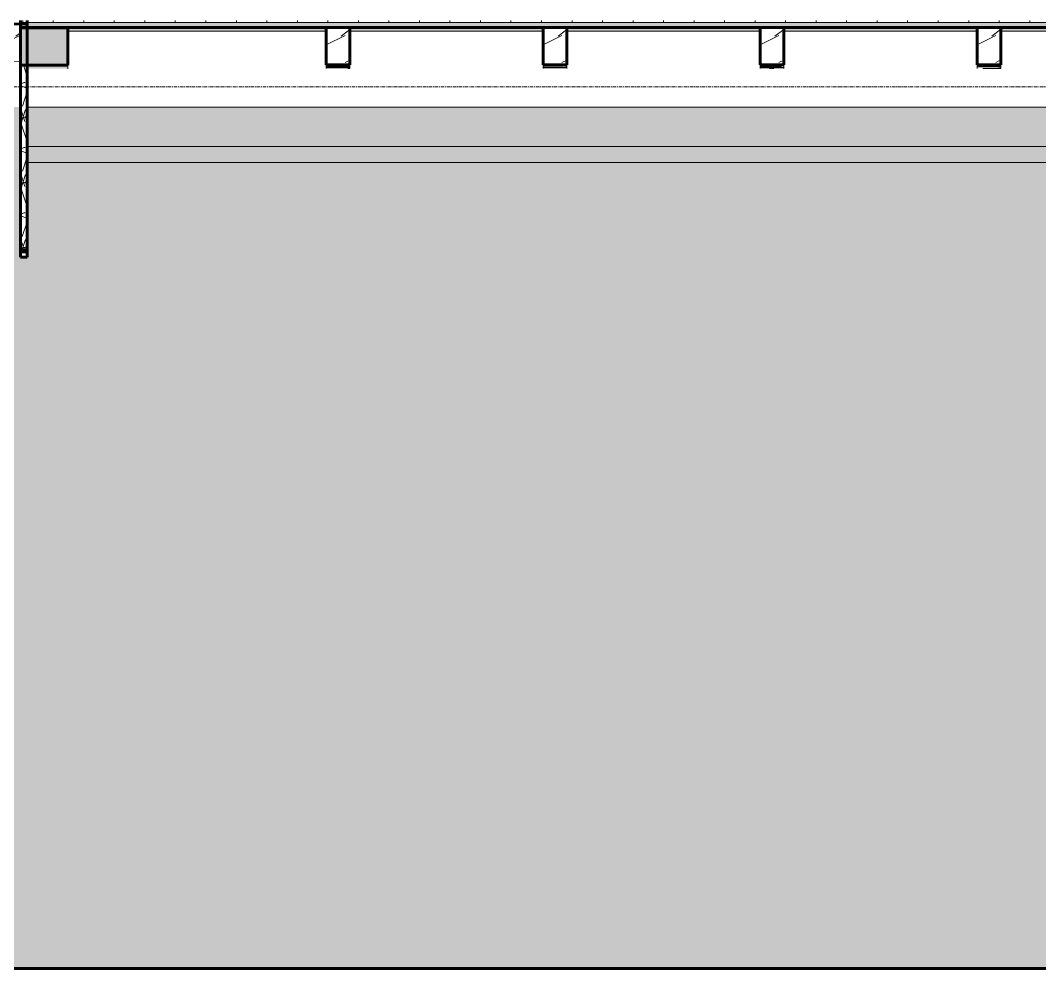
# Model space of a CAD drawing. Header units: inches. Extents: x -3547 to 1646, y 123 to 485.
# Drawn here: x -713.1 to -562.8, y 268 to 407.8 of the extents above; entities that cross this region are included whole.
import ezdxf

# ---------------------------------------------------------------- set-up
doc = ezdxf.new("R2010")
doc.units = ezdxf.units.IN
doc.header["$MEASUREMENT"] = 0
doc.linetypes.add('Grid Line 1_2_', pattern=[0.8749999999999999, 0.4999999999999999, -0.125, 0.125, -0.125])
for name, color, linetype, lineweight in [('0-2', 7, 'Continuous', 9), ('0-3', 50, 'Continuous', 5), ('A-FLOR-2', 250, 'Continuous', 60), ('A-FLOR-3', 10, 'Continuous', 18), ('A-FLOR-4', 53, 'Continuous', 5), ('A-FLOR-LEVL-1', 51, 'Grid Line 1_2_', 9), ('A-FLOR-MCUT-1', 10, 'Continuous', 18), ('A-FLOR-PATT-1', 7, 'Continuous', 9), ('A-FLOR-PATT-3', 253, 'Continuous', 9), ('A-ROOF-1', 251, 'Continuous', 5), ('A-ROOF-2', 250, 'Continuous', 60), ('A-ROOF-3', 10, 'Continuous', 18), ('A-ROOF-PATT-2', 252, 'Continuous', 9), ('A-ROOF-PATT-3', 7, 'Continuous', 9), ('I-WALL', 2, 'Continuous', 18), ('I-WALL-1', 2, 'Continuous', 5), ('P-PIPE', 3, 'Continuous', 9), ('P-PIPE-1', 3, 'Continuous', 5), ('S-BEAM', 12, 'Continuous', 9), ('S-BEAM-1', 250, 'Continuous', 60), ('S-BEAM-2', 7, 'Continuous', 9), ('S-BEAM-3', 35, 'Continuous', 9)]:
    doc.layers.add(name, color=color, linetype=linetype, lineweight=lineweight)
pattern_1 = [(0, (-3336.265, 0), (0, 2.399), []), (315, (-3336.265, 0), (2.398506201784769, 0), [3.393, -3.393]), (45, (-3336.265, 0), (2.398506201784769, 0), [3.393, -3.393])]
pattern_2 = [(216.87, (-3333.067, 7.997000000000001), (23.98977142872239, 15.99364285576162), [3.998, -35.986]), (206.565, (-3328.269, 5.598), (-7.997080657381741, -7.996619158077422), [8.941, -8.941]), (198.435, (-3328.269, 1.599), (-15.99384457876375, -7.997098260641131), [5.057999999999999, -20.23])]
pattern_3 = [(180.895, (-3333.067, 401.211), (22.07296287926151, 0.3028179828601347), [3.199, -28.792]), (180.597, (-3328.269, 401.161), (-11.19352748148641, -0.1996409807842504), [7.997000000000001, -7.997000000000001]), (180.398, (-3328.269, 401.077), (-17.59218655169927, -0.1782058646943253), [4.797999999999999, -19.19299999999999])]

# ---------------------------------------------------------------- blocks, each defined once
blk = doc.blocks.new('CTR - 1st Phase - Shell_rvt-3-INTERIOR ELEVATION - CORRIDOR EAST _302_E_ - 3RD FLOOR - EAST WALL')
at = {"layer": 'A-FLOR-4'}
h = blk.add_hatch(color=256, dxfattribs=at)
h.paths.add_polyline_path([(-2796.023736680011, 405.8217406770675), (-2787.573736680039, 405.8217406770675), (-2787.573736680039, 406.7192507291029), (-2816.073736680039, 406.7192507291029), (-2816.073736680039, 406.1967406770808), (-2796.023736679952, 406.1967406770808), (-2796.023736680011, 406.088286473098)], flags=0)
h.paths.add_polyline_path([(-2779.648736681604, 405.8217406770675), (-2755.573736680039, 405.8217406770675), (-2755.573736680039, 406.7192507291029), (-2784.073736680039, 406.7192507291029), (-2784.073736680039, 405.8217406770675), (-2780.236236679432, 405.8217406770675)], flags=0)
h.paths.add_polyline_path([(-2752.073736680039, 405.8217406770675), (-2747.73623667764, 405.8217406770675), (-2747.73623667764, 406.1967406770808), (-2723.573736680039, 406.1967406770808), (-2723.573736680039, 406.7192507291029), (-2752.073736680039, 406.7192507291029), (-2752.073736680039, 405.9163877108812)], flags=0)
h.paths.add_polyline_path([(-3198.098736677081, 405.8217406770799), (-3171.57373668004, 405.8217406770799), (-3171.57373668004, 406.7192507291029), (-3200.073736680039, 406.7192507291029), (-3200.073736680039, 406.1967406770808), (-3199.223736682667, 406.1967406770808), (-3199.223736677804, 405.8217406770799)], flags=0)
h.paths.add_polyline_path([(-3104.073736680039, 405.8217406770799), (-3075.573736680039, 405.8217406770799), (-3075.573736680039, 406.7192507291029), (-3104.073736680039, 406.7192507291029), (-3104.073736680039, 405.9593721812644)], flags=0)
h.paths.add_polyline_path([(-3139.573736680039, 405.8217406770799), (-3139.57373668004, 406.7192507291029), (-3168.07373668004, 406.7192507291029), (-3168.07373668004, 405.8217406770799), (-3141.373736679528, 405.8217406770799)], flags=0)
h.paths.add_polyline_path([(-3136.073736680039, 405.8217406770799), (-3107.573736680039, 405.8217406770799), (-3107.57373668004, 406.7192507291029), (-3136.07373668004, 406.7192507291029), (-3136.07373668004, 406.0124109669372)], flags=0)
h.paths.add_polyline_path([(-2488.873736678777, 405.9929260247772), (-2460.373736678778, 406.5866760247771), (-2460.373736678778, 406.7192507291029), (-2488.873736678778, 406.7192507291029), (-2488.873736678778, 406.1967406770808)], flags=0)
h.paths.add_polyline_path([(-2492.373736678778, 406.0108459238533), (-2492.373736678778, 406.7192507291029), (-2656.073736680039, 406.7192507291029), (-2656.073736680039, 406.1967406770808), (-2641.498736680001, 406.1967406770808), (-2641.498736680002, 406.6762877759534), (-2634.498736680001, 406.6762877759534), (-2634.498736680001, 406.5225403120284), (-2526.123736679967, 406.5225403120284), (-2526.123736679967, 406.6762877759534), (-2519.123736679967, 406.6762877759534), (-2519.123736679967, 406.1967406770809), (-2501.296684833708, 406.1967406770809), (-2492.69166144225, 406.0174693564256)], flags=0)
h.paths.add_polyline_path([(-3072.07373668004, 406.1967406770808), (-3043.573736680039, 406.1967406770808), (-3043.573736680039, 406.7192507291029), (-3072.073736680039, 406.7192507291029), (-3072.073736680039, 406.432175101076)], flags=0)
h.paths.add_polyline_path([(-3040.073736680039, 406.1967406770808), (-3011.573736680039, 406.1967406770808), (-3011.573736680039, 406.7192507291029), (-3040.073736680039, 406.7192507291029), (-3040.073736680039, 406.4048833004318)], flags=0)
h.paths.add_polyline_path([(-3008.073736680039, 406.1967406770808), (-2979.573736680039, 406.1967406770808), (-2979.57373668004, 406.7192507291029), (-3008.073736680039, 406.7192507291029), (-3008.073736680039, 406.3775914997875)], flags=0)
h.paths.add_polyline_path([(-2976.073736680039, 406.1967406770808), (-2947.573736680039, 406.1967406770808), (-2947.573736680039, 406.7192507291029), (-2976.073736680039, 406.7192507291029), (-2976.073736680039, 406.3502996991434)], flags=0)
h.paths.add_polyline_path([(-2944.073736680039, 406.1967406770808), (-2915.573736680039, 406.1967406770808), (-2915.57373668004, 406.7192507291029), (-2944.073736680039, 406.7192507291029), (-2944.073736680039, 406.323007898499)], flags=0)
h.paths.add_polyline_path([(-2912.073736680039, 406.1967406770808), (-2883.573736680039, 406.1967406770808), (-2883.573736680039, 406.7192507291029), (-2912.07373668004, 406.7192507291029), (-2912.073736680039, 406.2957160978547)], flags=0)
h.paths.add_polyline_path([(-2880.073736680039, 406.1967406770808), (-2851.573736680039, 406.1967406770808), (-2851.573736680039, 406.7192507291029), (-2880.073736680039, 406.7192507291029), (-2880.073736680039, 406.2684242972106)], flags=0)
h.paths.add_polyline_path([(-3401.673736679934, 406.1967406770808), (-3363.57373668004, 406.1967406770808), (-3363.57373668004, 406.7192507291029), (-3407.673736679777, 406.7167560523201), (-3407.673736679777, 406.6762877759518), (-3401.673736679933, 406.6762877759518)], flags=0)
h.paths.add_polyline_path([(-2844.569840403823, 406.1967406770808), (-2819.573736680039, 406.2168257366174), (-2819.573736680039, 406.7192507291029), (-2848.073736680039, 406.7192507291029), (-2848.073736680039, 406.1967406770808)], flags=0)
h.paths.add_polyline_path([(-3232.07373668004, 406.1967406770808), (-3203.57373668004, 406.2075925210869), (-3203.57373668004, 406.7192507291029), (-3232.07373668004, 406.7192507291029), (-3232.07373668004, 406.2786908093779)], flags=0)
h.paths.add_polyline_path([(-3235.57373668004, 406.1967406770808), (-3235.57373668004, 406.7192507291029), (-3264.073736680039, 406.7192507291029), (-3264.07373668004, 406.1967406770808), (-3235.999340403823, 406.1967406770808)], flags=0)
h.paths.add_polyline_path([(-3267.573736680039, 406.1967406770808), (-3267.573736680039, 406.7192507291029), (-3296.07373668004, 406.7192507291029), (-3296.07373668004, 406.1967406770808), (-3268.618465403823, 406.1967406770808)], flags=0)
h.paths.add_polyline_path([(-2659.573736680039, 406.1967406770808), (-2659.573736680039, 406.7192507291029), (-2688.073736680039, 406.7192507291029), (-2688.073736680039, 406.1967406770808), (-2681.474215403823, 406.1967406770808)], flags=0)
h.paths.add_polyline_path([(-3299.57373668004, 406.1967406770808), (-3299.57373668004, 406.7192507291029), (-3328.07373668004, 406.7192507291029), (-3328.07373668004, 406.1967406770808), (-3301.237590403824, 406.1967406770808)], flags=0)
h.paths.add_polyline_path([(-2691.573736680039, 406.1967406770808), (-2691.57373668004, 406.7192507291029), (-2720.073736680039, 406.7192507291029), (-2720.073736680039, 406.1967406770808), (-2714.093340403822, 406.1967406770808)], flags=0)
h.paths.add_polyline_path([(-3331.57373668004, 406.1967406770808), (-3331.573736680039, 406.7192507291029), (-3360.07373668004, 406.7192507291029), (-3360.07373668004, 406.1967406770808), (-3333.856715403824, 406.1967406770808)], flags=0)
h.paths.add_polyline_path([(-2456.873736678778, 406.6595926914437), (-2454.010150871461, 406.7192507291029), (-2456.873736678778, 406.7112058678402), (-2456.873736678778, 406.6876084782564)], flags=0)
at = {"layer": 'A-FLOR-PATT-1'}
h = blk.add_hatch(dxfattribs=at)
h.set_pattern_fill('FP_16', color=256, style=0, pattern_type=2)
h.set_pattern_definition(pattern_1)
h.paths.add_polyline_path([(-3496.952340403824, 405.4240355531513), (-3408.673736679945, 407.2631740360611), (-3408.673736679945, 407.7828397318084), (-3420.406646877767, 407.7689002443719), (-3496.952340403824, 406.1741982959125), (-3496.952340403824, 406.127919206827)], flags=0)
h = blk.add_hatch(dxfattribs=at)
h.set_pattern_fill('FP_16', color=256, style=0, pattern_type=2)
h.set_pattern_definition(pattern_1)
h.paths.add_polyline_path([(-2795.398736681605, 406.7192507291029), (-2454.010150871461, 406.7192507291029), (-2454.010150871461, 407.4694134718627), (-3408.673736679945, 407.4694134718627), (-3408.673736679945, 406.7192507291029), (-2803.898736677173, 406.7192507291029)], flags=0)
at = {"layer": 'A-FLOR-PATT-3'}
h = blk.add_hatch(dxfattribs=at)
h.set_pattern_fill('FP_15', color=256, style=0, pattern_type=2)
h.set_pattern_definition([(0, (-3336.265, 0), (0, 4.5), []), (90, (-3336.265, 0), (-4.5, 2.755455298081545e-16), [])])
h.paths.add_polyline_path([(-2454.010150871461, 407.4694134718627), (-2454.010150871461, 407.7828397318084), (-3408.673736679945, 407.7828397318084), (-3408.673736679945, 407.4694134718627), (-2485.759465403822, 407.4694134718627)], flags=0)
at = {"layer": 'A-ROOF-1'}
blk.add_hatch(color=256, dxfattribs=at).paths.add_polyline_path([(-3408.673736679975, 373.4999815333419), (-3407.67373667996, 373.4999815333419), (-3407.67373667996, 373.999981533342), (-3408.673736679975, 373.999981533342)], flags=0)
at = {"layer": 'A-ROOF-PATT-2'}
h = blk.add_hatch(dxfattribs=at)
h.set_pattern_fill('FP_17', color=256, style=0, pattern_type=2)
h.set_pattern_definition([(161.57, (-3336.025, 0.24), (-1.920451243170269, 0.0001503521435954891), [0, -13.661, 1.517, 0]), (18.43, (-3336.505, 0.24), (-1.920451243170269, -0.0001503521435952671), [0, -13.661, 1.517, 0]), (108.43, (-3336.025, 0.24), (0.9599690737280706, -4.800736649461796), [4.552999999999999, -10.625]), (71.57, (-3336.505, 0.24), (0.9599690737280713, 4.800736649461796), [4.553, -10.625])])
h.paths.add_polyline_path([(-3407.67373667996, 373.999981533342), (-3407.67373667996, 401.1750934923384), (-3408.673736679945, 401.1750934923384), (-3408.673736679975, 373.999981533342)], flags=0)
h.paths.add_polyline_path([(-3408.661466427068, 406.6762877759518), (-3407.67373667996, 406.6762877759518), (-3407.67373667996, 406.7192507291029), (-3408.673736679945, 406.7192507291029), (-3408.673736679945, 406.6762877759518)], flags=0)
at = {"layer": 'A-ROOF-PATT-3'}
h = blk.add_hatch(dxfattribs=at)
h.set_pattern_fill('FP_18', color=256, style=0, pattern_type=2)
h.set_pattern_definition([(0, (-3336.265, 0), (15.36, 3.84), [0.634, -10.886, 0.634, -10.886, -61.44]), (0, (-3336.265, 0), (15.36, 3.84), [-23.04, 0.634, -22.406, 0.634, -10.886, -26.88]), (0, (-3336.265, 0), (15.36, 3.84), [-57.6, 0.634, -7.046, 0.634, -18.566]), (120, (-3330.505, 1.92), (-11.00553755053224, 11.38215020212898), [0.6339999999999999, -10.886, 0.6339999999999999, -10.886, -61.43999999999999]), (120, (-3330.505, 1.92), (-11.00553755053224, 11.38215020212898), [-23.04, 0.6339999999999999, -22.406, 0.6339999999999999, -10.886, -26.88]), (120, (-3330.505, 1.92), (-11.00553755053224, 11.38215020212898), [-57.59999999999999, 0.6339999999999999, -7.045999999999999, 0.6339999999999999, -18.566]), (240, (-3328.585, 9.6), (-4.354462449467752, -15.22215020212898), [0.634, -10.886, 0.634, -10.886, -61.44]), (240, (-3328.585, 9.6), (-4.354462449467752, -15.22215020212898), [-23.04, 0.634, -22.406, 0.634, -10.886, -26.88]), (240, (-3328.585, 9.6), (-4.354462449467752, -15.22215020212898), [-57.6, 0.634, -7.046, 0.634, -18.566])])
h.paths.add_polyline_path([(-3408.673736679975, 372.8749815333418), (-3407.67373667996, 372.8749815333418), (-3407.67373667996, 373.4999815333419), (-3408.673736679975, 373.4999815333419)], flags=0)
at = {"layer": 'A-FLOR-2'}
for p, q in [((-3408.673736679946, 407.7828397318078), (-3408.673736679946, 406.7192507291022)), ((-3407.673736679959, 407.2840064640656), (-3407.673736679959, 407.7828397318078)), ((-3496.952340403824, 405.4240355531517), (-3407.673736679959, 407.2840064640656)), ((-3408.673736679946, 406.7192507291022), (-2454.010150871123, 406.7192507291026)), ((-2454.010150871464, 267.9999999999872), (-3496.952340403824, 267.9999999999872))]:
    blk.add_line(p, q, dxfattribs=at)
at = {"layer": 'A-FLOR-3'}
for p, q in [((-3401.673736679934, 406.1967406770786), (-3363.57373668004, 406.1967406770786)), ((-3360.073736680041, 406.1967406770786), (-3331.57373668004, 406.1967406770786)), ((-3328.07373668004, 406.1967406770786), (-3299.57373668004, 406.1967406770786)), ((-3296.07373668004, 406.1967406770786), (-3267.57373668004, 406.1967406770786)), ((-3264.07373668004, 406.1967406770786), (-3235.573736680041, 406.1967406770786))]:
    blk.add_line(p, q, dxfattribs=at)
at = {"layer": 'A-FLOR-MCUT-1'}
blk.add_line((-2454.010150871123, 407.4694134718625), (-3408.673736679946, 407.469413471862), dxfattribs=at)
at = {"layer": 'A-ROOF-2'}
for p, q in [((-3408.673736679975, 407.7828397318078), (-3408.673736679975, 372.8749815333413)), ((-3407.673736679777, 372.8749815333413), (-3407.673736679777, 407.7828397318078)), ((-3408.673736679975, 372.8749815333413), (-3407.673736679777, 372.8749815333413))]:
    blk.add_line(p, q, dxfattribs=at)
at = {"layer": 'A-ROOF-3'}
for p, q in [((-3407.673736679778, 407.2652891744951), (-3408.673736679977, 407.2447104981587)), ((-3408.673736679975, 373.9999815333413), (-3407.673736679777, 373.9999815333413)), ((-3408.673736679975, 373.4999815333413), (-3407.673736679777, 373.4999815333413))]:
    blk.add_line(p, q, dxfattribs=at)
blk = doc.blocks.new('LVL-Laminated Veneer Lumber - _2_SISTERED 4X6 PINE-V49-INTERIOR ELEVATION - CORRIDOR EAST _302_E_ - 3RD FLOOR - EAST WALL')
at = {"layer": 'S-BEAM-3'}
for points in [[(-3408.559134748904, 401.1750934923384), (-3401.673736679934, 401.1750934923384), (-3401.673736679934, 406.6762877759519), (-3408.673736679946, 406.6762877759519), (-3408.673736679946, 401.1750934923384)], [(-3401.673736679934, 400.6524002905404), (-3401.673736679934, 401.1750934923382), (-3407.673736679961, 401.1750934923382), (-3407.673736679961, 400.6524002905404)]]:
    blk.add_hatch(color=256, dxfattribs=at).paths.add_polyline_path(points, flags=0)
at = {"layer": 'S-BEAM-1'}
for p, q in [((-3401.673736679934, 406.676287775951), (-3408.673736679934, 406.6762877759512)), ((-3408.673736679934, 406.6762877759512), (-3408.673736679934, 401.1750934923377)), ((-3401.673736679934, 401.1750934923376), (-3401.673736679934, 406.676287775951)), ((-3408.673736679934, 401.1750934923377), (-3401.673736679934, 401.1750934923376))]:
    blk.add_line(p, q, dxfattribs=at)
at = {"layer": 'S-BEAM-2'}
blk.add_line((-3401.673736679934, 401.1750934923377), (-3401.673736679935, 400.6524002905395), dxfattribs=at)
blk = doc.blocks.new('LVL-Laminated Veneer Lumber - 4X6 S_ PINE - NO_ 1-2262207-INTERIOR ELEVATION - CORRIDOR EAST _302_E_ - 3RD FLOOR - EAST WALL')
at = {"layer": 'S-BEAM'}
h = blk.add_hatch(dxfattribs=at)
h.set_pattern_fill('FP_27', color=256, style=0, pattern_type=2)
h.set_pattern_definition(pattern_2)
h.paths.add_polyline_path([(-3267.57373668004, 401.2180572822009), (-3264.07373668004, 401.2180572822007), (-3264.07373668004, 406.7192507291026), (-3267.57373668004, 406.7192507291027), (-3267.57373668004, 406.1967406770806)], flags=0)
at = {"layer": 'S-BEAM-2'}
h = blk.add_hatch(dxfattribs=at)
h.set_pattern_fill('FP_21', color=256, style=0, pattern_type=2)
h.set_pattern_definition(pattern_3)
h.paths.add_polyline_path([(-3264.07373668004, 400.6955472301784), (-3264.07373668004, 401.2180572822007), (-3267.57373668004, 401.2180572822009), (-3267.57373668004, 400.6955472301786)], flags=0)
at = {"layer": 'S-BEAM-1'}
for p, q in [((-3264.07373668004, 406.719250729106), (-3267.57373668004, 406.719250729106)), ((-3267.57373668004, 406.719250729106), (-3267.57373668004, 401.2180572822003)), ((-3264.07373668004, 401.2180572822003), (-3264.07373668004, 406.719250729106)), ((-3267.57373668004, 401.2180572822003), (-3264.07373668004, 401.2180572822003))]:
    blk.add_line(p, q, dxfattribs=at)
at = {"layer": 'S-BEAM-2'}
for p, q in [((-3267.57373668004, 401.2180572822002), (-3267.573736680041, 400.6870666615184)), ((-3264.07373668004, 401.2180572822002), (-3264.073736680041, 400.6870666615184))]:
    blk.add_line(p, q, dxfattribs=at)
blk = doc.blocks.new('LVL-Laminated Veneer Lumber - 4X6 S_ PINE - NO_ 1-V66-INTERIOR ELEVATION - CORRIDOR EAST _302_E_ - 3RD FLOOR - EAST WALL')
at = {"layer": 'S-BEAM'}
h = blk.add_hatch(dxfattribs=at)
h.set_pattern_fill('FP_27', color=256, style=0, pattern_type=2)
h.set_pattern_definition(pattern_2)
h.paths.add_polyline_path([(-3299.57373668004, 401.2180572822009), (-3296.07373668004, 401.2180572822009), (-3296.07373668004, 406.7192507291028), (-3299.57373668004, 406.7192507291028), (-3299.57373668004, 406.1967406770806)], flags=0)
at = {"layer": 'S-BEAM-2'}
h = blk.add_hatch(dxfattribs=at)
h.set_pattern_fill('FP_21', color=256, style=0, pattern_type=2)
h.set_pattern_definition(pattern_3)
h.paths.add_polyline_path([(-3296.07373668004, 400.6955472301786), (-3296.07373668004, 401.2180572822008), (-3299.57373668004, 401.2180572822008), (-3299.57373668004, 400.6955472301786)], flags=0)
at = {"layer": 'S-BEAM-1'}
for p, q in [((-3296.07373668004, 406.719250729106), (-3299.57373668004, 406.719250729106)), ((-3299.57373668004, 406.719250729106), (-3299.57373668004, 401.2180572822002)), ((-3296.07373668004, 401.2180572822002), (-3296.07373668004, 406.719250729106)), ((-3299.57373668004, 401.2180572822002), (-3296.07373668004, 401.2180572822002))]:
    blk.add_line(p, q, dxfattribs=at)
at = {"layer": 'S-BEAM-2'}
for p, q in [((-3299.57373668004, 401.2180572822002), (-3299.573736680041, 400.6870666615184)), ((-3296.07373668004, 401.2180572822002), (-3296.073736680041, 400.6870666615184))]:
    blk.add_line(p, q, dxfattribs=at)
blk = doc.blocks.new('LVL-Laminated Veneer Lumber - 4X6 S_ PINE - NO_ 1-V67-INTERIOR ELEVATION - CORRIDOR EAST _302_E_ - 3RD FLOOR - EAST WALL')
at = {"layer": 'S-BEAM'}
h = blk.add_hatch(dxfattribs=at)
h.set_pattern_fill('FP_27', color=256, style=0, pattern_type=2)
h.set_pattern_definition(pattern_2)
h.paths.add_polyline_path([(-3331.57373668004, 401.2180572822008), (-3328.07373668004, 401.2180572822008), (-3328.07373668004, 406.7192507291027), (-3331.57373668004, 406.7192507291027), (-3331.57373668004, 406.1967406770806)], flags=0)
at = {"layer": 'S-BEAM-2'}
h = blk.add_hatch(dxfattribs=at)
h.set_pattern_fill('FP_21', color=256, style=0, pattern_type=2)
h.set_pattern_definition(pattern_3)
h.paths.add_polyline_path([(-3328.07373668004, 400.6955472301781), (-3328.07373668004, 401.2180572822008), (-3331.57373668004, 401.2180572822008), (-3331.57373668004, 400.6955472301781)], flags=0)
at = {"layer": 'S-BEAM-1'}
for p, q in [((-3328.07373668004, 406.719250729106), (-3331.57373668004, 406.7192507291059)), ((-3331.57373668004, 406.7192507291059), (-3331.57373668004, 401.2180572822002)), ((-3328.07373668004, 401.2180572822002), (-3328.07373668004, 406.719250729106)), ((-3331.57373668004, 401.2180572822002), (-3328.07373668004, 401.2180572822002))]:
    blk.add_line(p, q, dxfattribs=at)
at = {"layer": 'S-BEAM-2'}
for p, q in [((-3331.57373668004, 401.2180572822002), (-3331.573736680041, 400.6870666615184)), ((-3328.07373668004, 401.2180572822002), (-3328.07373668004, 400.6870666615184))]:
    blk.add_line(p, q, dxfattribs=at)
blk = doc.blocks.new('LVL-Laminated Veneer Lumber - 4X6 S_ PINE - NO_ 1-V68-INTERIOR ELEVATION - CORRIDOR EAST _302_E_ - 3RD FLOOR - EAST WALL')
at = {"layer": 'S-BEAM'}
h = blk.add_hatch(dxfattribs=at)
h.set_pattern_fill('FP_27', color=256, style=0, pattern_type=2)
h.set_pattern_definition(pattern_2)
h.paths.add_polyline_path([(-3363.57373668004, 401.2180572822006), (-3360.07373668004, 401.2180572822006), (-3360.07373668004, 406.7192507291027), (-3363.57373668004, 406.7192507291027), (-3363.57373668004, 406.1967406770806)], flags=0)
at = {"layer": 'S-BEAM-2'}
h = blk.add_hatch(dxfattribs=at)
h.set_pattern_fill('FP_21', color=256, style=0, pattern_type=2)
h.set_pattern_definition(pattern_3)
h.paths.add_polyline_path([(-3360.07373668004, 400.6955472301782), (-3360.07373668004, 401.2180572822006), (-3363.57373668004, 401.2180572822006), (-3363.57373668004, 400.6955472301782)], flags=0)
at = {"layer": 'S-BEAM-1'}
for p, q in [((-3360.07373668004, 406.7192507291059), (-3363.57373668004, 406.7192507291059)), ((-3363.57373668004, 406.7192507291059), (-3363.57373668004, 401.2180572822001)), ((-3360.07373668004, 401.2180572822002), (-3360.07373668004, 406.7192507291059)), ((-3363.57373668004, 401.2180572822001), (-3360.07373668004, 401.2180572822002))]:
    blk.add_line(p, q, dxfattribs=at)
at = {"layer": 'S-BEAM-2'}
for p, q in [((-3363.57373668004, 401.2180572822001), (-3363.573736680041, 400.6870666615184)), ((-3360.07373668004, 401.2180572822001), (-3360.073736680041, 400.6870666615184))]:
    blk.add_line(p, q, dxfattribs=at)
blk = doc.blocks.new('LVL-Laminated Veneer Lumber - 4X6 S_ PINE - NO_ 1-2262212-INTERIOR ELEVATION - CORRIDOR EAST _302_E_ - 3RD FLOOR - EAST WALL')
at = {"layer": 'S-BEAM-2'}
h = blk.add_hatch(dxfattribs=at)
h.set_pattern_fill('FP_27', color=256, style=0, pattern_type=2)
h.set_pattern_definition(pattern_2)
h.paths.add_polyline_path([(-3496.952340403824, 399.922842106246), (-3408.673736679946, 401.7619796838265), (-3408.673736679945, 407.263173130732), (-3496.952340403824, 405.4240355531513), (-3496.952340403824, 405.3777564640673)], flags=0)
blk.add_line((-3496.952340403823, 399.9228421062451), (-3408.673736679974, 401.7619796838251), dxfattribs=at)
blk = doc.blocks.new('CTR - 1st Phase - Structure_rvt-3-INTERIOR ELEVATION - CORRIDOR EAST _302_E_ - 3RD FLOOR - EAST WALL')
at = {"layer": '0-2'}
for name in ['LVL-Laminated Veneer Lumber - 4X6 S_ PINE - NO_ 1-2262212-INTERIOR ELEVATION - CORRIDOR EAST _302_E_ - 3RD FLOOR - EAST WALL', 'LVL-Laminated Veneer Lumber - _2_SISTERED 4X6 PINE-V49-INTERIOR ELEVATION - CORRIDOR EAST _302_E_ - 3RD FLOOR - EAST WALL', 'LVL-Laminated Veneer Lumber - 4X6 S_ PINE - NO_ 1-V68-INTERIOR ELEVATION - CORRIDOR EAST _302_E_ - 3RD FLOOR - EAST WALL', 'LVL-Laminated Veneer Lumber - 4X6 S_ PINE - NO_ 1-V67-INTERIOR ELEVATION - CORRIDOR EAST _302_E_ - 3RD FLOOR - EAST WALL', 'LVL-Laminated Veneer Lumber - 4X6 S_ PINE - NO_ 1-V66-INTERIOR ELEVATION - CORRIDOR EAST _302_E_ - 3RD FLOOR - EAST WALL', 'LVL-Laminated Veneer Lumber - 4X6 S_ PINE - NO_ 1-2262207-INTERIOR ELEVATION - CORRIDOR EAST _302_E_ - 3RD FLOOR - EAST WALL']:
    blk.add_blockref(name, (0, 0), dxfattribs=at)

msp = doc.modelspace()

# ---------------------------------------------------------------- hatches: boundary and pattern name
at = {"layer": 'I-WALL'}
h = msp.add_hatch(color=256, dxfattribs=at)
h.paths.add_polyline_path([(-724.8447807935672, 268.0000000000006), (-647.5993705953756, 268.0000000000006), (-647.5993705953756, 386.8125000000011), (-712.1118705957601, 386.8125000000011), (-712.1118705957601, 372.8749815333418), (-713.1118705957756, 372.8749815333418), (-713.1118705957756, 386.8125000000011), (-724.8447807935672, 386.8125000000011), (-724.8447807935672, 337.8888397318082)], flags=0)
h.paths.add_polyline_path([(-687.2235368196243, 389.1875000000012), (-647.5993705953756, 389.1875000000012), (-647.5993705953756, 394.9999999998989), (-712.1118705957601, 394.9999999998989), (-712.1118705955773, 389.1875000000012), (-691.300927444624, 389.1875000000012)], flags=0)
h.paths.add_polyline_path([(-724.8447807935672, 389.1875000000012), (-713.1118705957756, 389.1875000000012), (-713.1118705957756, 394.9999999998989), (-724.8447807935672, 394.9999999998989), (-724.8447807935672, 390.3093397318084)], flags=0)
at = {"layer": 'I-WALL-1'}
h = msp.add_hatch(color=256, dxfattribs=at)
h.paths.add_polyline_path([(-540.437474319624, 268.0000000000006), (-511.5368705928818, 268.0000000000006), (-511.5368705928818, 386.8125000000011), (-647.5993705953756, 386.8125000000011), (-647.5993705953756, 268.0000000000006)], flags=0)
h.paths.add_polyline_path([(-581.2113805696235, 389.1875000000012), (-511.5368705928818, 389.1875000000012), (-511.5368705928818, 394.9999999998989), (-647.5993705953756, 394.9999999998989), (-647.5993705953756, 389.1875000000012), (-585.2887711946241, 389.1875000000012)], flags=0)
at = {"layer": 'P-PIPE-1'}
h = msp.add_hatch(color=256, dxfattribs=at)
h.paths.add_polyline_path([(-757.664243228724, 388.0000000000013), (-713.1118705957751, 388.0128585172423), (-713.1118705957751, 389.1875000000012), (-757.664243228724, 389.1875000000012), (-757.664243228724, 388.1251522318083)], flags=0)
h.paths.add_polyline_path([(-230.5557868196229, 388.0000000000013), (230.8165593285053, 388.0000000000013), (230.7675773108535, 388.3279141477763), (230.6438909057551, 388.6114394465534), (230.4510146398193, 388.8532970728231), (230.1893538053778, 389.0422628984102), (229.9140900075531, 389.1499749992153), (229.6290593285048, 389.1875000000012), (-712.1118705955769, 389.1857691471045), (-712.1118705955769, 388.0000000000013), (-234.633177444623, 388.0000000000013)], flags=0)
h = msp.add_hatch(color=256, dxfattribs=at)
h.paths.add_polyline_path([(-757.664243228724, 386.8125000000011), (-713.1118705957751, 386.8125000000011), (-713.1118705957751, 388.0000000000013), (-757.664243228724, 388.0000000000013), (-757.664243228724, 386.8360618573151)], flags=0)
h.paths.add_polyline_path([(-303.948818069623, 386.8125000000011), (229.6514520669666, 386.8154480599475), (229.9571914271951, 386.8615722958763), (230.2405919169942, 386.9852398930724), (230.482350848104, 387.1780374515857), (230.6659947483172, 387.4268438520505), (230.779001463688, 387.7147196938685), (230.8165593285053, 388.0000000000011), (-712.1118705957601, 387.9868528669922), (-712.1118705955769, 386.8125000000011), (-308.0262086946232, 386.8125000000011)], flags=0)

# ---------------------------------------------------------------- linework, layer by layer
at = {"layer": 'A-FLOR-LEVL-1'}
for p, q in [((-849.7368705960735, 397.9999999997822), (290.7951450397022, 397.999999999794)), ((-849.7368705960735, 267.999999999884), (290.7951450397022, 267.9999999998959))]:
    msp.add_line(p, q, dxfattribs=at)
at = {"layer": 'I-WALL'}
msp.add_line((-511.5368705928822, 394.9999999998982), (-712.1118705955782, 394.9999999998982), dxfattribs=at)
at = {"layer": 'P-PIPE'}
for p, q in [((230.7187840643878, 389.1875000000012), (-712.1118705955773, 389.1875000000012)), ((-712.1118705955773, 386.8125000000011), (230.7187840643874, 386.8125000000011))]:
    msp.add_line(p, q, dxfattribs=at)

# ---------------------------------------------------------------- block references
at = {"layer": '0-3'}
for name in ['CTR - 1st Phase - Shell_rvt-3-INTERIOR ELEVATION - CORRIDOR EAST _302_E_ - 3RD FLOOR - EAST WALL', 'CTR - 1st Phase - Structure_rvt-3-INTERIOR ELEVATION - CORRIDOR EAST _302_E_ - 3RD FLOOR - EAST WALL']:
    msp.add_blockref(name, (2695.5618660842, 0), dxfattribs=at)

doc.saveas('drawing.dxf')
